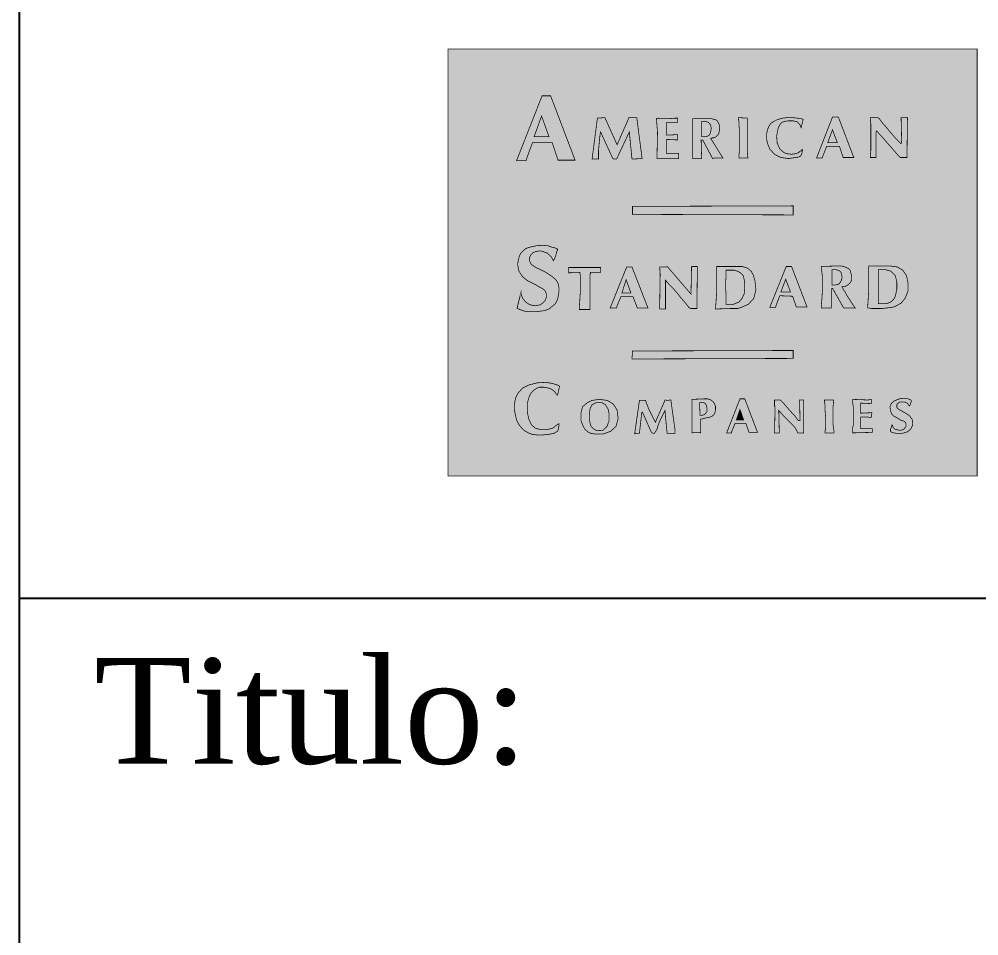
# Model space of a CAD drawing. Extents: x -16465 to -12265, y -7695 to -1755.
# Drawn here: x -16109 to -15564, y -7162 to -6641 of the extents above; entities that cross this region are included whole.
import ezdxf

# ---------------------------------------------------------------- set-up
doc = ezdxf.new("R2010")
doc.units = 0
doc.header["$LTSCALE"] = 30
doc.header["$MEASUREMENT"] = 0
doc.layers.add('CAMADA_1', color=7, linetype='CONTINUOUS')
doc.layers.add('FINA', color=7, linetype='CONTINUOUS')
doc.styles.add('FA', font='TIMES.TTF')

msp = doc.modelspace()

# ---------------------------------------------------------------- linework, layer by layer
at = {"layer": 'CAMADA_1', "color": 5, "linetype": 'CONTINUOUS', "const_width": 0.42}
msp.add_lwpolyline([(-15865.451, -6900.559), (-15564.639, -6900.559), (-15564.639, -6657.793), (-15865.451, -6657.793), (-15865.451, -6900.559)], dxfattribs=at)
at = {"layer": 'CAMADA_1', "color": 7, "linetype": 'CONTINUOUS', "const_width": 0.42}
for points in [[(-15806.196, -6711.002), (-15817.382, -6711.002), (-15820.405, -6719.165), (-15821.009, -6721.281), (-15826.452, -6721.281), (-15811.94, -6684.397), (-15807.103, -6684.397), (-15793.196, -6720.979), (-15802.87, -6720.979), (-15806.196, -6711.002)], [(-15816.475, -6707.676), (-15808.01, -6707.676), (-15812.243, -6695.885), (-15816.475, -6707.676)], [(-15776.266, -6696.793), (-15769.313, -6712.211), (-15762.662, -6697.095), (-15762.662, -6696.793), (-15758.127, -6696.793), (-15755.103, -6720.072), (-15760.847, -6720.374), (-15762.359, -6704.955), (-15769.615, -6720.374), (-15771.429, -6720.374), (-15772.033, -6719.467), (-15778.684, -6704.955), (-15778.987, -6706.165), (-15779.289, -6709.188), (-15779.592, -6712.514), (-15779.894, -6715.84), (-15779.894, -6717.653), (-15779.894, -6719.165), (-15779.894, -6720.072), (-15779.894, -6720.374), (-15783.521, -6720.374), (-15780.498, -6697.095), (-15776.266, -6696.793)], [(-15734.847, -6706.467), (-15734.847, -6709.49), (-15741.196, -6709.188), (-15741.196, -6717.351), (-15740.894, -6717.351), (-15739.684, -6717.351), (-15738.475, -6717.351), (-15736.964, -6717.351), (-15735.755, -6717.351), (-15735.15, -6717.351), (-15734.545, -6717.048), (-15734.243, -6717.048), (-15734.243, -6720.072), (-15746.638, -6720.072), (-15746.337, -6705.258), (-15746.941, -6697.398), (-15746.034, -6697.095), (-15745.731, -6697.398), (-15743.917, -6697.398), (-15739.987, -6697.398), (-15736.359, -6697.095), (-15734.847, -6697.095), (-15734.847, -6699.513), (-15741.196, -6699.513), (-15741.196, -6706.769), (-15734.847, -6706.467)], [(-15716.104, -6708.583), (-15709.15, -6719.77), (-15712.778, -6719.77), (-15713.987, -6719.77), (-15714.894, -6720.072), (-15715.499, -6719.165), (-15720.639, -6709.49), (-15721.545, -6709.49), (-15721.243, -6720.072), (-15721.545, -6720.072), (-15722.452, -6720.072), (-15723.662, -6720.072), (-15724.871, -6720.072), (-15725.476, -6720.072), (-15726.08, -6720.072), (-15726.382, -6720.072), (-15726.382, -6719.77), (-15726.382, -6718.863), (-15726.382, -6717.653), (-15726.382, -6716.746), (-15726.382, -6716.142), (-15726.382, -6715.84), (-15726.382, -6715.234), (-15726.382, -6714.63), (-15726.382, -6711.305), (-15726.382, -6705.258), (-15726.382, -6702.234), (-15726.382, -6699.816), (-15726.382, -6698.002), (-15726.382, -6697.398), (-15717.01, -6697.398), (-15716.708, -6697.398), (-15716.104, -6697.398), (-15715.801, -6697.398), (-15715.499, -6697.398), (-15714.592, -6697.699), (-15713.383, -6698.002), (-15712.778, -6698.304), (-15712.173, -6698.909), (-15711.266, -6700.723), (-15710.964, -6702.839), (-15711.266, -6704.653), (-15711.569, -6706.165), (-15711.871, -6706.467), (-15712.475, -6707.072), (-15713.081, -6707.676), (-15713.383, -6707.979), (-15714.289, -6708.281), (-15715.196, -6708.281), (-15715.801, -6708.583), (-15716.104, -6708.583)], [(-15694.941, -6719.77), (-15700.08, -6719.77), (-15700.08, -6719.165), (-15700.08, -6717.956), (-15699.778, -6715.84), (-15699.778, -6713.119), (-15699.778, -6707.676), (-15699.778, -6703.444), (-15700.08, -6701.026), (-15700.08, -6698.909), (-15700.382, -6697.398), (-15700.382, -6696.793), (-15695.243, -6697.095), (-15695.243, -6716.746), (-15694.941, -6719.77)], [(-15663.499, -6697.699), (-15664.708, -6702.537), (-15665.011, -6701.932), (-15665.011, -6701.63), (-15665.313, -6701.026), (-15666.825, -6699.211), (-15669.243, -6698.607), (-15671.662, -6698.607), (-15674.08, -6698.909), (-15675.592, -6699.513), (-15676.499, -6700.421), (-15677.406, -6701.932), (-15678.011, -6703.746), (-15678.615, -6707.374), (-15678.313, -6711.305), (-15676.801, -6714.63), (-15674.383, -6716.746), (-15672.568, -6717.351), (-15670.15, -6717.653), (-15668.034, -6717.351), (-15666.22, -6716.746), (-15665.616, -6716.142), (-15664.708, -6715.537), (-15664.406, -6715.234), (-15664.104, -6714.932), (-15664.104, -6716.142), (-15664.406, -6717.653), (-15665.011, -6718.56), (-15665.918, -6719.165), (-15667.731, -6719.467), (-15671.964, -6720.072), (-15676.197, -6719.467), (-15679.824, -6717.653), (-15682.546, -6714.63), (-15683.755, -6711.606), (-15684.359, -6708.886), (-15684.359, -6706.165), (-15683.755, -6703.444), (-15682.848, -6701.327), (-15681.638, -6699.816), (-15680.127, -6698.909), (-15678.313, -6698.002), (-15675.29, -6697.095), (-15672.568, -6696.793), (-15669.848, -6696.793), (-15666.825, -6697.095), (-15665.616, -6697.398), (-15664.406, -6697.398), (-15663.802, -6697.699), (-15663.499, -6697.699)], [(-15642.941, -6713.119), (-15650.197, -6713.119), (-15652.313, -6718.56), (-15652.615, -6719.77), (-15655.941, -6719.77), (-15646.871, -6696.49), (-15643.546, -6696.49), (-15634.778, -6719.467), (-15640.824, -6719.467), (-15642.941, -6713.119)], [(-15609.081, -6718.863), (-15612.709, -6714.63), (-15616.941, -6709.793), (-15618.755, -6707.676), (-15620.267, -6706.165), (-15621.174, -6704.955), (-15621.779, -6704.351), (-15622.08, -6704.955), (-15622.08, -6706.165), (-15622.08, -6707.979), (-15622.08, -6710.397), (-15622.08, -6712.816), (-15622.08, -6715.234), (-15622.08, -6717.351), (-15622.08, -6718.863), (-15622.08, -6719.467), (-15625.406, -6719.467), (-15625.406, -6718.56), (-15625.104, -6715.84), (-15625.104, -6711.909), (-15625.104, -6707.676), (-15625.104, -6703.746), (-15625.104, -6700.118), (-15625.406, -6697.699), (-15625.406, -6696.793), (-15624.802, -6696.793), (-15623.593, -6696.793), (-15622.383, -6696.793), (-15621.174, -6696.793), (-15620.267, -6697.398), (-15618.755, -6699.513), (-15616.337, -6702.234), (-15613.615, -6705.56), (-15611.802, -6707.676), (-15609.987, -6709.49), (-15608.476, -6711.002), (-15607.872, -6711.606), (-15607.569, -6709.793), (-15607.872, -6696.793), (-15604.244, -6696.793), (-15604.546, -6719.467), (-15607.569, -6719.467), (-15607.872, -6719.467), (-15608.174, -6719.467), (-15608.778, -6719.165), (-15609.081, -6718.863)], [(-15721.243, -6698.909), (-15721.243, -6707.676), (-15720.941, -6707.676), (-15720.639, -6707.676), (-15719.731, -6707.676), (-15719.127, -6707.676), (-15717.918, -6707.374), (-15717.01, -6706.769), (-15716.406, -6705.863), (-15716.104, -6704.955), (-15715.801, -6702.839), (-15716.104, -6701.026), (-15717.312, -6699.513), (-15719.127, -6698.909), (-15719.731, -6698.909), (-15720.639, -6698.909), (-15720.941, -6698.909), (-15721.243, -6698.909)], [(-15649.592, -6711.002), (-15644.15, -6711.002), (-15646.871, -6703.746), (-15649.592, -6711.002)], [(-15760.545, -6751.816), (-15760.545, -6747.28), (-15669.243, -6746.979), (-15669.243, -6752.118), (-15760.545, -6751.816)], [(-15824.033, -6796.559), (-15824.033, -6796.862), (-15823.731, -6797.467), (-15823.428, -6798.373), (-15823.126, -6799.281), (-15821.312, -6801.699), (-15818.894, -6803.211), (-15815.871, -6803.815), (-15812.847, -6803.211), (-15811.335, -6802.001), (-15810.126, -6800.792), (-15809.522, -6798.978), (-15809.522, -6797.164), (-15809.824, -6796.258), (-15810.126, -6795.35), (-15810.732, -6794.745), (-15811.638, -6794.141), (-15813.149, -6793.235), (-15815.266, -6792.025), (-15817.685, -6790.815), (-15820.103, -6789.606), (-15823.126, -6787.188), (-15825.242, -6783.862), (-15825.847, -6779.932), (-15824.94, -6775.699), (-15824.033, -6773.885), (-15822.522, -6772.374), (-15821.009, -6771.164), (-15819.195, -6770.56), (-15815.266, -6769.652), (-15811.033, -6769.35), (-15810.429, -6769.652), (-15809.522, -6769.652), (-15808.615, -6769.652), (-15807.708, -6769.955), (-15806.196, -6770.56), (-15804.685, -6770.862), (-15803.475, -6771.467), (-15803.173, -6771.467), (-15803.173, -6772.072), (-15803.778, -6773.281), (-15804.079, -6775.095), (-15804.685, -6776.606), (-15804.987, -6777.211), (-15805.289, -6777.815), (-15805.592, -6778.118), (-15805.592, -6777.815), (-15805.893, -6777.514), (-15806.196, -6776.909), (-15806.498, -6776.304), (-15808.917, -6773.885), (-15812.243, -6772.676), (-15814.056, -6772.676), (-15815.568, -6772.978), (-15817.08, -6773.583), (-15818.289, -6774.792), (-15818.894, -6776.001), (-15819.195, -6777.514), (-15818.894, -6778.722), (-15818.289, -6779.932), (-15817.685, -6780.537), (-15817.08, -6780.838), (-15816.475, -6781.444), (-15815.871, -6781.745), (-15814.963, -6782.351), (-15813.452, -6782.955), (-15811.638, -6783.862), (-15809.824, -6784.769), (-15806.196, -6787.188), (-15803.778, -6789.304), (-15802.568, -6791.722), (-15802.265, -6794.745), (-15802.568, -6797.467), (-15803.173, -6800.187), (-15804.382, -6802.606), (-15806.196, -6804.118), (-15808.01, -6805.629), (-15810.429, -6806.536), (-15815.266, -6807.141), (-15820.708, -6807.141), (-15821.917, -6806.838), (-15823.731, -6806.234), (-15825.242, -6805.629), (-15826.149, -6805.327), (-15826.149, -6805.025), (-15825.847, -6803.815), (-15824.336, -6797.769), (-15824.033, -6796.559)], [(-15790.475, -6784.769), (-15794.708, -6784.769), (-15795.917, -6785.071), (-15796.219, -6785.071), (-15796.824, -6785.071), (-15796.824, -6782.048), (-15778.684, -6782.048), (-15778.684, -6784.769), (-15779.289, -6784.769), (-15780.498, -6784.769), (-15782.01, -6784.769), (-15783.22, -6784.769), (-15784.429, -6784.769), (-15784.429, -6785.071), (-15784.429, -6785.676), (-15784.731, -6785.978), (-15784.731, -6786.281), (-15784.731, -6786.885), (-15784.731, -6787.188), (-15784.731, -6787.49), (-15784.731, -6788.094), (-15784.731, -6805.932), (-15790.777, -6805.932), (-15790.777, -6804.118), (-15790.475, -6800.187), (-15790.173, -6795.35), (-15790.173, -6790.815), (-15790.173, -6788.699), (-15790.173, -6786.582), (-15790.475, -6785.374), (-15790.475, -6784.769)], [(-15760.243, -6798.676), (-15767.196, -6798.676), (-15769.313, -6803.815), (-15769.615, -6805.025), (-15773.243, -6805.025), (-15763.87, -6781.745), (-15760.847, -6781.745), (-15751.777, -6805.025), (-15757.824, -6805.025), (-15760.243, -6798.676)], [(-15740.29, -6782.048), (-15727.29, -6797.164), (-15726.988, -6781.444), (-15723.662, -6781.444), (-15723.964, -6805.327), (-15724.568, -6805.327), (-15725.778, -6805.327), (-15727.29, -6805.327), (-15728.196, -6805.025), (-15728.801, -6804.42), (-15729.405, -6803.513), (-15730.917, -6801.699), (-15733.034, -6799.281), (-15735.15, -6796.559), (-15737.569, -6793.838), (-15739.684, -6791.722), (-15741.196, -6789.908), (-15741.801, -6789.304), (-15741.801, -6805.629), (-15745.127, -6805.629), (-15744.824, -6785.676), (-15745.127, -6781.745), (-15741.498, -6781.745), (-15740.894, -6781.444), (-15740.29, -6782.048)], [(-15704.011, -6805.327), (-15713.383, -6805.629), (-15712.778, -6797.164), (-15712.778, -6781.444), (-15700.08, -6781.444), (-15699.476, -6781.444), (-15699.173, -6781.444), (-15698.871, -6781.444), (-15698.266, -6781.444), (-15695.243, -6782.351), (-15693.127, -6784.165), (-15691.918, -6786.281), (-15691.011, -6789.304), (-15690.406, -6794.745), (-15691.615, -6799.583), (-15694.639, -6802.908), (-15699.476, -6805.025), (-15700.08, -6805.025), (-15700.685, -6805.327), (-15701.592, -6805.327), (-15702.196, -6805.327), (-15702.801, -6805.327), (-15703.104, -6805.327), (-15703.405, -6805.327), (-15704.011, -6805.327)], [(-15704.615, -6783.56), (-15707.336, -6783.56), (-15707.336, -6784.467), (-15707.336, -6786.885), (-15707.638, -6790.211), (-15707.638, -6794.141), (-15707.336, -6797.467), (-15707.336, -6800.187), (-15707.336, -6802.304), (-15707.336, -6802.908), (-15704.918, -6802.908), (-15704.313, -6802.908), (-15704.011, -6802.908), (-15703.709, -6802.908), (-15703.104, -6802.908), (-15700.08, -6801.699), (-15698.266, -6799.583), (-15697.057, -6796.862), (-15696.755, -6793.838), (-15696.755, -6791.421), (-15697.057, -6789.002), (-15697.662, -6786.582), (-15699.173, -6785.071), (-15699.778, -6784.769), (-15700.685, -6784.165), (-15701.895, -6783.862), (-15702.801, -6783.56), (-15703.405, -6783.56), (-15703.709, -6783.56), (-15704.011, -6783.56), (-15704.615, -6783.56)], [(-15669.545, -6798.373), (-15676.801, -6798.072), (-15678.918, -6803.513), (-15679.22, -6804.723), (-15682.546, -6804.723), (-15673.173, -6781.444), (-15670.15, -6781.444), (-15661.383, -6804.42), (-15667.43, -6804.42), (-15669.545, -6798.373)], [(-15653.22, -6781.444), (-15643.847, -6781.141), (-15643.243, -6781.141), (-15642.941, -6781.141), (-15642.639, -6781.141), (-15642.034, -6781.141), (-15640.523, -6781.444), (-15639.01, -6782.048), (-15637.801, -6782.653), (-15636.894, -6783.56), (-15636.593, -6784.467), (-15636.29, -6785.676), (-15635.987, -6786.885), (-15635.987, -6787.792), (-15635.987, -6789.002), (-15636.593, -6790.513), (-15637.801, -6791.722), (-15639.313, -6792.63), (-15639.918, -6792.932), (-15640.824, -6792.932), (-15641.127, -6792.932), (-15641.43, -6792.932), (-15641.127, -6793.235), (-15640.824, -6794.444), (-15639.918, -6795.653), (-15639.01, -6797.467), (-15637.197, -6800.187), (-15635.685, -6802.606), (-15634.476, -6804.42), (-15633.871, -6805.025), (-15640.523, -6805.025), (-15646.871, -6793.838), (-15647.477, -6794.141), (-15647.477, -6805.025), (-15653.22, -6805.025), (-15653.22, -6803.513), (-15652.918, -6799.885), (-15652.615, -6795.35), (-15652.615, -6791.118), (-15652.615, -6787.49), (-15652.918, -6784.467), (-15653.22, -6782.351), (-15653.22, -6781.444)], [(-15647.174, -6783.257), (-15647.174, -6792.025), (-15646.871, -6792.025), (-15646.569, -6792.025), (-15645.964, -6792.025), (-15645.36, -6792.025), (-15643.243, -6791.421), (-15642.034, -6789.908), (-15641.43, -6787.792), (-15641.732, -6785.374), (-15642.337, -6784.467), (-15642.941, -6783.862), (-15643.847, -6783.56), (-15645.057, -6783.257), (-15645.662, -6783.257), (-15646.569, -6783.257), (-15646.871, -6783.257), (-15647.174, -6783.257)], [(-15626.917, -6805.025), (-15626.314, -6795.653), (-15626.314, -6781.141), (-15626.011, -6781.141), (-15625.104, -6781.141), (-15623.593, -6781.141), (-15622.08, -6781.141), (-15618.15, -6781.141), (-15614.22, -6781.141), (-15609.987, -6781.745), (-15606.964, -6783.56), (-15604.849, -6786.582), (-15603.941, -6790.815), (-15603.941, -6795.35), (-15605.453, -6799.281), (-15607.872, -6802.304), (-15611.802, -6804.42), (-15613.615, -6804.723), (-15616.034, -6805.025), (-15618.453, -6805.327), (-15620.871, -6805.327), (-15622.685, -6805.327), (-15624.802, -6805.327), (-15626.314, -6805.025), (-15626.917, -6805.025)], [(-15618.15, -6783.257), (-15620.871, -6783.257), (-15620.871, -6802.606), (-15617.546, -6802.606), (-15617.244, -6802.606), (-15616.639, -6802.606), (-15616.337, -6802.606), (-15616.034, -6802.606), (-15614.523, -6802.001), (-15613.011, -6801.095), (-15611.802, -6799.583), (-15611.197, -6798.373), (-15610.29, -6794.444), (-15610.29, -6790.211), (-15611.197, -6786.582), (-15613.313, -6784.467), (-15613.615, -6784.165), (-15614.523, -6783.862), (-15615.732, -6783.56), (-15616.639, -6783.257), (-15616.941, -6783.257), (-15617.244, -6783.257), (-15617.848, -6783.257), (-15618.15, -6783.257)], [(-15766.591, -6796.559), (-15761.452, -6796.559), (-15764.173, -6789.002), (-15766.591, -6796.559)], [(-15676.197, -6795.955), (-15670.755, -6795.955), (-15673.476, -6788.699), (-15676.197, -6795.955)], [(-15760.847, -6834.047), (-15760.545, -6829.513), (-15669.243, -6829.21), (-15669.243, -6833.746), (-15760.847, -6834.047)], [(-15801.964, -6849.466), (-15803.173, -6854.606), (-15803.475, -6854.303), (-15804.079, -6853.699), (-15804.685, -6852.793), (-15805.592, -6851.885), (-15807.103, -6850.977), (-15809.219, -6850.373), (-15811.335, -6850.071), (-15813.149, -6850.071), (-15814.963, -6850.676), (-15816.778, -6851.885), (-15817.986, -6853.094), (-15819.195, -6855.21), (-15820.405, -6859.443), (-15820.405, -6863.978), (-15819.499, -6868.21), (-15817.986, -6871.536), (-15815.871, -6873.349), (-15812.847, -6874.257), (-15809.522, -6874.257), (-15806.498, -6873.652), (-15805.289, -6873.047), (-15804.382, -6872.141), (-15803.475, -6871.536), (-15802.568, -6870.932), (-15802.265, -6870.932), (-15802.265, -6871.536), (-15802.568, -6873.047), (-15802.87, -6874.559), (-15803.173, -6875.164), (-15805.289, -6876.373), (-15808.615, -6876.978), (-15811.94, -6877.28), (-15814.358, -6877.28), (-15817.382, -6876.978), (-15819.801, -6876.071), (-15821.917, -6874.861), (-15823.731, -6873.047), (-15825.242, -6871.234), (-15826.452, -6868.815), (-15827.056, -6866.094), (-15827.661, -6863.071), (-15827.661, -6859.745), (-15827.056, -6856.42), (-15825.545, -6853.396), (-15823.126, -6850.676), (-15819.499, -6848.862), (-15814.963, -6847.653), (-15810.126, -6847.35), (-15805.893, -6847.954), (-15804.382, -6848.56), (-15803.173, -6848.862), (-15802.265, -6849.466), (-15801.964, -6849.466)], [(-15613.011, -6871.234), (-15613.011, -6871.536), (-15612.709, -6871.838), (-15612.709, -6872.443), (-15612.407, -6873.047), (-15611.5, -6873.955), (-15610.29, -6874.257), (-15609.081, -6874.559), (-15608.174, -6874.559), (-15606.662, -6874.257), (-15605.755, -6873.349), (-15605.151, -6872.443), (-15605.151, -6870.932), (-15605.453, -6870.024), (-15606.36, -6869.42), (-15608.174, -6868.815), (-15609.987, -6867.606), (-15611.802, -6866.699), (-15613.313, -6865.187), (-15613.918, -6863.373), (-15614.22, -6861.256), (-15613.313, -6859.141), (-15611.802, -6857.931), (-15609.686, -6857.024), (-15607.569, -6856.42), (-15605.453, -6856.42), (-15604.546, -6856.42), (-15603.337, -6857.024), (-15602.43, -6857.327), (-15602.127, -6857.629), (-15602.127, -6858.233), (-15602.43, -6859.141), (-15602.732, -6860.048), (-15603.035, -6860.653), (-15603.035, -6860.955), (-15603.035, -6860.653), (-15603.639, -6860.35), (-15603.941, -6859.745), (-15604.546, -6859.141), (-15605.755, -6858.536), (-15607.267, -6858.536), (-15608.778, -6858.536), (-15609.987, -6859.443), (-15610.29, -6860.048), (-15610.29, -6860.653), (-15610.29, -6861.559), (-15609.987, -6862.164), (-15609.081, -6862.769), (-15605.755, -6864.583), (-15603.035, -6866.397), (-15601.522, -6868.513), (-15601.22, -6871.536), (-15602.43, -6873.955), (-15604.244, -6875.466), (-15607.267, -6876.373), (-15610.29, -6876.373), (-15612.104, -6876.071), (-15613.313, -6875.769), (-15613.918, -6875.164), (-15613.918, -6874.257), (-15613.615, -6873.349), (-15613.313, -6872.443), (-15613.011, -6871.536), (-15613.011, -6871.234)], [(-15779.592, -6857.024), (-15774.754, -6857.629), (-15771.429, -6859.745), (-15769.313, -6863.071), (-15768.708, -6867.908), (-15769.917, -6872.443), (-15772.94, -6875.164), (-15777.173, -6876.675), (-15782.01, -6876.675), (-15784.126, -6876.373), (-15785.94, -6875.466), (-15787.452, -6874.257), (-15788.359, -6872.746), (-15789.871, -6869.118), (-15789.871, -6864.885), (-15788.964, -6861.256), (-15786.545, -6859.141), (-15783.521, -6857.629), (-15779.592, -6857.024)], [(-15780.801, -6874.861), (-15777.173, -6874.559), (-15775.057, -6872.443), (-15773.847, -6869.118), (-15773.847, -6865.187), (-15774.452, -6862.466), (-15775.963, -6860.048), (-15778.08, -6858.839), (-15781.103, -6858.839), (-15783.521, -6860.048), (-15784.731, -6862.466), (-15785.033, -6865.489), (-15785.033, -6868.21), (-15784.731, -6870.326), (-15784.126, -6872.443), (-15782.615, -6873.955), (-15780.801, -6874.861)], [(-15747.545, -6870.024), (-15742.406, -6858.233), (-15742.104, -6857.327), (-15741.498, -6857.327), (-15741.196, -6857.629), (-15740.592, -6857.629), (-15739.987, -6857.629), (-15739.383, -6857.327), (-15738.778, -6857.327), (-15736.359, -6874.559), (-15736.359, -6876.373), (-15740.894, -6876.373), (-15742.104, -6863.373), (-15742.406, -6863.978), (-15743.313, -6865.792), (-15744.522, -6868.21), (-15745.429, -6870.326), (-15746.034, -6871.838), (-15746.638, -6873.955), (-15747.545, -6875.466), (-15748.15, -6876.373), (-15749.057, -6876.373), (-15749.964, -6875.466), (-15754.499, -6865.187), (-15754.8, -6864.28), (-15755.406, -6864.583), (-15755.406, -6865.489), (-15756.615, -6876.373), (-15756.917, -6876.373), (-15757.22, -6876.373), (-15757.824, -6876.373), (-15758.429, -6876.373), (-15759.336, -6876.675), (-15756.615, -6857.629), (-15753.289, -6857.629), (-15752.987, -6857.931), (-15752.684, -6859.141), (-15752.08, -6860.35), (-15751.475, -6862.164), (-15749.964, -6865.187), (-15748.754, -6867.606), (-15747.847, -6869.42), (-15747.545, -6870.024)], [(-15721.848, -6868.21), (-15721.848, -6876.071), (-15722.754, -6875.769), (-15723.662, -6875.769), (-15724.266, -6875.769), (-15725.173, -6875.769), (-15726.08, -6875.769), (-15726.685, -6876.071), (-15726.685, -6857.024), (-15719.731, -6856.722), (-15719.429, -6856.722), (-15718.825, -6856.722), (-15718.522, -6856.722), (-15717.918, -6856.722), (-15716.104, -6857.327), (-15714.894, -6858.233), (-15713.987, -6859.443), (-15713.383, -6860.955), (-15713.383, -6862.769), (-15713.685, -6864.583), (-15714.289, -6865.792), (-15715.499, -6866.699), (-15717.01, -6867.303), (-15719.127, -6867.606), (-15720.941, -6868.21), (-15721.848, -6868.21)], [(-15721.243, -6858.839), (-15722.452, -6858.839), (-15722.149, -6866.094), (-15720.941, -6866.094), (-15719.429, -6865.489), (-15718.22, -6863.978), (-15718.22, -6862.164), (-15718.522, -6860.35), (-15718.825, -6860.048), (-15719.127, -6859.443), (-15719.429, -6859.141), (-15720.034, -6858.839), (-15721.243, -6858.839)], [(-15696.15, -6870.629), (-15702.196, -6870.629), (-15704.011, -6874.861), (-15704.313, -6876.071), (-15707.034, -6876.071), (-15699.476, -6856.722), (-15696.755, -6856.722), (-15689.499, -6875.769), (-15694.336, -6875.769), (-15696.15, -6870.629)], [(-15665.918, -6869.118), (-15665.313, -6869.118), (-15665.616, -6857.327), (-15663.196, -6857.327), (-15663.196, -6876.071), (-15663.499, -6876.071), (-15664.708, -6876.071), (-15665.616, -6876.071), (-15666.522, -6876.071), (-15666.825, -6875.466), (-15667.127, -6874.861), (-15668.034, -6873.349), (-15669.243, -6871.838), (-15670.755, -6870.326), (-15673.173, -6867.908), (-15675.29, -6865.792), (-15676.801, -6863.978), (-15677.406, -6863.373), (-15677.103, -6876.071), (-15679.824, -6876.071), (-15679.522, -6862.466), (-15679.522, -6861.862), (-15679.522, -6861.559), (-15679.522, -6861.256), (-15679.824, -6860.955), (-15679.824, -6859.745), (-15679.824, -6858.839), (-15679.824, -6858.233), (-15679.824, -6857.629), (-15679.824, -6857.327), (-15679.522, -6857.327), (-15678.615, -6857.327), (-15677.406, -6857.327), (-15676.801, -6857.327), (-15676.197, -6857.629), (-15674.987, -6858.839), (-15673.476, -6860.653), (-15671.662, -6862.769), (-15668.336, -6866.397), (-15666.522, -6868.815), (-15666.22, -6869.118), (-15665.918, -6869.118)], [(-15645.964, -6876.071), (-15651.103, -6876.071), (-15651.103, -6875.164), (-15650.801, -6873.349), (-15650.801, -6870.326), (-15650.801, -6867.001), (-15651.103, -6863.373), (-15651.103, -6860.35), (-15651.406, -6858.233), (-15651.406, -6857.327), (-15646.267, -6857.327), (-15646.267, -6858.536), (-15646.569, -6861.256), (-15646.569, -6864.885), (-15646.569, -6868.513), (-15646.569, -6871.234), (-15646.267, -6873.652), (-15645.964, -6875.466), (-15645.964, -6876.071)], [(-15630.848, -6867.001), (-15630.848, -6873.652), (-15624.197, -6873.652), (-15624.197, -6875.769), (-15635.383, -6876.071), (-15635.383, -6875.769), (-15635.383, -6875.164), (-15635.383, -6873.955), (-15635.383, -6873.047), (-15635.383, -6872.443), (-15635.081, -6872.141), (-15635.081, -6871.536), (-15635.081, -6871.234), (-15635.081, -6868.21), (-15635.081, -6863.373), (-15635.081, -6860.955), (-15635.383, -6859.141), (-15635.383, -6857.629), (-15635.383, -6857.024), (-15627.522, -6857.327), (-15626.314, -6857.327), (-15625.708, -6857.024), (-15624.802, -6857.024), (-15624.802, -6859.443), (-15630.848, -6859.141), (-15630.848, -6864.885), (-15624.499, -6864.583), (-15624.802, -6867.303), (-15625.104, -6867.303), (-15625.406, -6867.303), (-15626.011, -6867.303), (-15626.616, -6867.001), (-15628.127, -6867.001), (-15629.639, -6867.001), (-15630.546, -6867.001), (-15630.848, -6867.001)], [(-15701.592, -6868.815), (-15697.359, -6868.815), (-15699.476, -6862.769), (-15701.592, -6868.815)]]:
    msp.add_lwpolyline(points, dxfattribs=at)
at = {"layer": 'CAMADA_1', "color": 5}
msp.add_solid([(-15865.451, -6900.559), (-15564.639, -6900.559), (-15865.451, -6657.793), (-15564.639, -6657.793)], dxfattribs=at)
at = {"layer": 'CAMADA_1', "color": 7}
for points in [[(-15816.475, -6707.676), (-15808.01, -6707.676), (-15816.475, -6707.676), (-15812.243, -6695.885)], [(-15649.592, -6711.002), (-15644.15, -6711.002), (-15649.592, -6711.002), (-15646.871, -6703.746)], [(-15760.545, -6751.816), (-15760.545, -6747.28), (-15669.243, -6752.118), (-15669.243, -6746.979)], [(-15766.591, -6796.559), (-15761.452, -6796.559), (-15766.591, -6796.559), (-15764.173, -6789.002)], [(-15676.197, -6795.955), (-15670.755, -6795.955), (-15676.197, -6795.955), (-15673.476, -6788.699)], [(-15760.847, -6834.047), (-15760.545, -6829.513), (-15669.243, -6833.746), (-15669.243, -6829.21)], [(-15701.592, -6868.815), (-15697.359, -6868.815), (-15701.592, -6868.815), (-15699.476, -6862.769)]]:
    msp.add_solid(points, dxfattribs=at)
at = {"layer": 'FINA'}
for p, q in [((-16109.159, -6594.977), (-16109.159, -7594.977)), ((-16109.159, -6969.977), (-12365.159, -6969.977))]:
    msp.add_line(p, q, dxfattribs=at)

# ---------------------------------------------------------------- texts
at = {"layer": 'FINA', "style": 'FA'}
msp.add_text('Titulo:', height=60, dxfattribs=at).set_placement((-16066.569, -7064.165))

doc.saveas('drawing.dxf')
